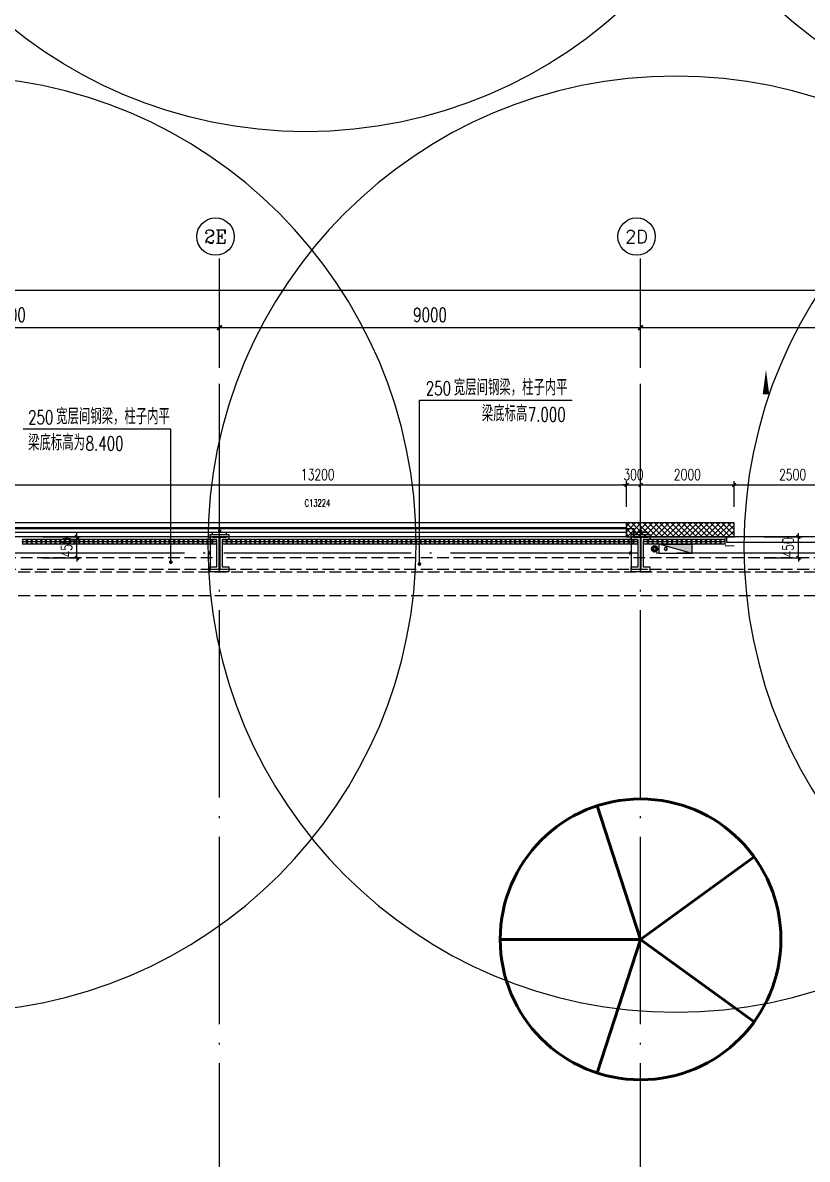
# Model space of a CAD drawing. Extents: x -1313754 to 847533, y 489853 to 941203.
# Drawn here: x -169060 to -152291, y 709621 to 733905 of the extents above; entities that cross this region are included whole.
import ezdxf
from ezdxf.enums import TextEntityAlignment as Align

# ---------------------------------------------------------------- set-up
doc = ezdxf.new("R2010")
doc.units = 0
doc.header["$LTSCALE"] = 1000
doc.header["$MEASUREMENT"] = 0
for name, pattern in [('10平面$0$DASH', [0.35, 0.25, -0.1]), ('DASH', [0.35, 0.25, -0.1]), ('DOTE', [2.42, 2, -0.2, 0.02, -0.2])]:
    doc.linetypes.add(name, pattern=pattern)
doc.layers.get('Defpoints').update_dxf_attribs({"color": 210})
for name, color, linetype in [('10平面$0$WINDOW', 4, 'Continuous'), ('10平面$0$WINDOW_TEXT', 7, 'Continuous'), ('A-AXIS-D', 1, 'Continuous'), ('A-AXIS-DOTE', 14, 'DOTE'), ('A-AXIS-DP', 126, 'Continuous'), ('A-AXIS-SYMB', 3, 'Continuous'), ('A-HATCH-2', 251, 'Continuous'), ('A-HRAIL', 173, 'Continuous'), ('A-LIN-V', 9, 'Continuous'), ('A-SFCE', 30, 'Continuous'), ('A-WINDOW', 140, 'Continuous'), ('AS-COLN', 6, 'Continuous'), ('AS-WALL', 40, 'Continuous'), ('AS-结构边线层', 200, 'Continuous'), ('DIM_SYMB', 3, 'Continuous'), ('PUB_HATCH', 8, 'Continuous'), ('PUB_TEXT', 7, 'Continuous'), ('SB_ZF消火栓', 10, 'Continuous'), ('建-窗', 4, 'Continuous'), ('建-门窗编号', 7, 'Continuous')]:
    doc.layers.add(name, color=color, linetype=linetype)
doc.layers.add('LG-ZF消防', color=1, linetype='Continuous', lineweight=60)
doc.styles.add('10平面$0$_TCH_WINDOW', font='SIMPLEX', dxfattribs={"height": 3.5, "bigfont": 'GBCBIG'})
doc.styles.add('_TCH_AXIS', font='COMPLEX', dxfattribs={"bigfont": 'GBCBIG'})
doc.styles.add('_TCH_DIM', font='SIMPLEX', dxfattribs={"bigfont": 'GBCBIG'})
doc.styles.add('_TCH_DIM_T3', font='SIMPLEX', dxfattribs={"width": 0.705882, "bigfont": 'GBCBIG'})
doc.styles.add('A-WIN-LABEL', font='SIMPLEX', dxfattribs={"bigfont": 'GBCBIG'})
doc.dimstyles.new('_TCH_ARCH&&10', dxfattribs={"dimtxt": 29.75, "dimasz": 10, "dimexe": 10, "dimexo": 10, "dimgap": 12.625, "dimtad": 1, "dimdec": 0, "dimzin": 0, "dimdsep": 46, "dimtxsty": '_TCH_DIM_T3', "dimblk": 'ARCHTICK', "dimcen": 0.09, "dimclrt": 7, "dimazin": 2, "dimtfac": 1, "dimtdec": 0, "dimtix": 1, "dimtmove": 2, "dimatfit": 3, "dimfxl": 0, "dimtolj": 1, "dimtzin": 0, "dimarcsym": 0})
doc.dimstyles.new('_TCH_ARCH&&100', dxfattribs={"dimtxt": 297.5, "dimasz": 100, "dimexe": 100, "dimexo": 100, "dimgap": 126.25, "dimtad": 1, "dimdec": 0, "dimzin": 0, "dimdsep": 46, "dimtxsty": '_TCH_DIM_T3', "dimblk": 'ARCHTICK', "dimcen": 0.09, "dimclrt": 7, "dimazin": 2, "dimtfac": 1, "dimtdec": 0, "dimtix": 1, "dimtmove": 2, "dimatfit": 3, "dimfxl": 0, "dimtolj": 1, "dimtzin": 0, "dimarcsym": 0})
doc.dimstyles.new('_TCH_ARCH&&80', dxfattribs={"dimtxt": 238, "dimasz": 80, "dimexe": 80, "dimexo": 80, "dimgap": 101, "dimtad": 1, "dimdec": 0, "dimzin": 0, "dimdsep": 46, "dimtxsty": '_TCH_DIM_T3', "dimblk": 'ARCHTICK', "dimcen": 0.09, "dimclrt": 7, "dimazin": 2, "dimtfac": 1, "dimtdec": 0, "dimtix": 1, "dimtmove": 2, "dimatfit": 3, "dimfxl": 0, "dimtolj": 1, "dimtzin": 0, "dimarcsym": 0})

# ---------------------------------------------------------------- blocks, each defined once
blk = doc.blocks.new('_ArchTick')
at = {"color": 0, "linetype": 'ByBlock', "const_width": 0.4}
blk.add_lwpolyline([(-0.5, -0.5), (0.5, 0.5)], dxfattribs=at)
blk = doc.blocks.new('*D1398')
at = {"layer": 'A-AXIS-D', "color": 0, "lineweight": -2}
for p, q in [((46882, -78290), (46882, -77330)), ((46882, -77430), (55882, -77430)), ((55882, -78290), (55882, -77330))]:
    blk.add_line(p, q, dxfattribs=at)
at = {"layer": 'Defpoints', "color": 0}
for p in [(55882, -77430), (46882, -78390), (55882, -78390)]:
    blk.add_point(p, dxfattribs=at)
at = {"layer": 'A-AXIS-D', "color": 0, "lineweight": -2, "xscale": 100, "yscale": 100, "zscale": 100, "rotation": 180}
blk.add_blockref('_ArchTick', (46882, -77430), dxfattribs=at)
at = {"layer": 'A-AXIS-D', "color": 0, "lineweight": -2, "xscale": 100, "yscale": 100, "zscale": 100}
blk.add_blockref('_ArchTick', (55882, -77430), dxfattribs=at)
at = {"layer": 'A-AXIS-D', "color": 7, "insert": (51382, -77155), "char_height": 297.5, "attachment_point": 5, "style": '_TCH_DIM_T3'}
blk.add_mtext('\\A1;9000', dxfattribs=at)
blk = doc.blocks.new('*D1399')
at = {"layer": 'A-AXIS-D', "color": 0, "lineweight": -2}
for p, q in [((55882, -78290), (55882, -77330)), ((55882, -77430), (64882, -77430)), ((64882, -78290), (64882, -77330))]:
    blk.add_line(p, q, dxfattribs=at)
at = {"layer": 'Defpoints', "color": 0}
for p in [(64882, -77430), (55882, -78390), (64882, -78390)]:
    blk.add_point(p, dxfattribs=at)
at = {"layer": 'A-AXIS-D', "color": 0, "lineweight": -2, "xscale": 100, "yscale": 100, "zscale": 100, "rotation": 180}
blk.add_blockref('_ArchTick', (55882, -77430), dxfattribs=at)
at = {"layer": 'A-AXIS-D', "color": 0, "lineweight": -2, "xscale": 100, "yscale": 100, "zscale": 100}
blk.add_blockref('_ArchTick', (64882, -77430), dxfattribs=at)
at = {"layer": 'A-AXIS-D', "color": 7, "insert": (60382, -77155), "char_height": 297.5, "attachment_point": 5, "style": '_TCH_DIM_T3'}
blk.add_mtext('\\A1;9000', dxfattribs=at)
blk = doc.blocks.new('*D1400')
at = {"layer": 'A-AXIS-D', "color": 0, "lineweight": -2}
for p, q in [((64882, -78290), (64882, -77330)), ((64882, -77430), (73882, -77430)), ((73882, -78290), (73882, -77330))]:
    blk.add_line(p, q, dxfattribs=at)
at = {"layer": 'Defpoints', "color": 0}
for p in [(73882, -77430), (64882, -78390), (73882, -78390)]:
    blk.add_point(p, dxfattribs=at)
at = {"layer": 'A-AXIS-D', "color": 0, "lineweight": -2, "xscale": 100, "yscale": 100, "zscale": 100, "rotation": 180}
blk.add_blockref('_ArchTick', (64882, -77430), dxfattribs=at)
at = {"layer": 'A-AXIS-D', "color": 0, "lineweight": -2, "xscale": 100, "yscale": 100, "zscale": 100}
blk.add_blockref('_ArchTick', (73882, -77430), dxfattribs=at)
at = {"layer": 'A-AXIS-D', "color": 7, "insert": (69382, -77155), "char_height": 297.5, "attachment_point": 5, "style": '_TCH_DIM_T3'}
blk.add_mtext('\\A1;9000', dxfattribs=at)
blk = doc.blocks.new('*D1404')
at = {"layer": 'A-AXIS-D', "color": 0, "lineweight": -2}
for p, q in [((-65318, -78190), (-65318, -76530)), ((-65318, -76630), (92682, -76630)), ((92682, -78190), (92682, -76530))]:
    blk.add_line(p, q, dxfattribs=at)
at = {"layer": 'Defpoints', "color": 0}
for p in [(92682, -76630), (-65318, -78290), (92682, -78290)]:
    blk.add_point(p, dxfattribs=at)
at = {"layer": 'A-AXIS-D', "color": 0, "lineweight": -2, "xscale": 100, "yscale": 100, "zscale": 100, "rotation": 180}
blk.add_blockref('_ArchTick', (-65318, -76630), dxfattribs=at)
at = {"layer": 'A-AXIS-D', "color": 0, "lineweight": -2, "xscale": 100, "yscale": 100, "zscale": 100}
blk.add_blockref('_ArchTick', (92682, -76630), dxfattribs=at)
at = {"layer": 'A-AXIS-D', "color": 7, "insert": (13682, -76355), "char_height": 297.5, "attachment_point": 5, "style": '_TCH_DIM_T3'}
blk.add_mtext('\\A1;158000', dxfattribs=at)
blk = doc.blocks.new('WINDOW2DLIB$DYNSTYLE$00000005')
at = {"color": 0}
for points in [[(-0.5, 0.5), (-0.5, -0.5)], [(-0.5, 0.5), (0.5, 0.5)], [(0.5, -0.5), (0.5, 0.5)], [(0.5, 0.1667), (-0.5, 0.1667)], [(0.5, -0.1667), (-0.5, -0.1667)], [(-0.5, -0.5), (0.5, -0.5)]]:
    blk.add_lwpolyline(points, dxfattribs=at)
blk = doc.blocks.new('10平面$0$$DorLib2D$00000126')
at = {"color": 0, "linetype": 'Continuous'}
for p, q in [((-0.532, 0.5), (-0.532, 0.9)), ((0.532, 0.9), (0.532, 0.5))]:
    blk.add_line(p, q, dxfattribs=at)
at = {"color": 0, "linetype": '10平面$0$DASH'}
for p, q in [((-0.532, 0.9), (0.532, 0.9)), ((-0.532, 0.5), (0.532, 0.5))]:
    blk.add_line(p, q, dxfattribs=at)
blk = doc.blocks.new('42343243')
at = {"layer": 'PUB_HATCH'}
h = blk.add_hatch(dxfattribs=at)
h.set_pattern_fill('多孔材料', color=256, scale=30, style=0)
h.set_pattern_definition([(45, (60, 0), (-60.000061, 60.000061), []), (135, (60, 0), (-60.000061, -60.000061), [])])
h.paths.add_polyline_path([(-153854, 1223170), (-156154, 1223170), (-156154, 1222870), (-153854, 1222870)])
at = {"layer": 'AS-WALL'}
for p, q in [((-153854, 1223170), (-156154, 1223170)), ((-156154, 1223170), (-156154, 1222870)), ((-153854, 1222870), (-153854, 1223170)), ((-156154, 1222870), (-153854, 1222870))]:
    blk.add_line(p, q, dxfattribs=at)
at = {"layer": '10平面$0$WINDOW'}
ref = blk.add_blockref('10平面$0$$DorLib2D$00000126', (-151354, 1223020), dxfattribs=dict(at, xscale=5000, yscale=300, zscale=300, rotation=180))
ref.add_attrib('A', 'JLM5050', (-151655, 1223016), dxfattribs={"layer": '10平面$0$WINDOW_TEXT', "ltscale": 500, "height": 148.8, "style": '10平面$0$_TCH_WINDOW', "width": 0.705882})
at = {"layer": '建-窗'}
ref = blk.add_blockref('WINDOW2DLIB$DYNSTYLE$00000005', (-162754, 1223020), dxfattribs=dict(at, xscale=-13200, yscale=-300, zscale=300, rotation=359.9999999996728))
ref.add_attrib('A', 'C13224', (-163034, 1223521), dxfattribs={"layer": '建-门窗编号', "ltscale": 500, "height": 148.8, "style": 'A-WIN-LABEL', "width": 0.705882})
blk = doc.blocks.new('43243')
at = {"layer": 'AS-结构边线层'}
blk.add_lwpolyline([(-146454, 722920), (-155994, 722920), (-155994, 723090), (-169514, 723090), (-169514, 722920), (-171354, 722920), (-171354, 722470), (-173454, 722470), (-173454, 722920), (-175294, 722920), (-175294, 723090), (-196514, 723090), (-196514, 722920), (-198354, 722920), (-198354, 722470), (-200454, 722470), (-200454, 722920), (-210494, 722920)], dxfattribs=at)
blk = doc.blocks.new('*D1741')
at = {"layer": 'A-AXIS-DP', "color": 0, "lineweight": -2}
for p, q in [((-152482, 722920), (-152482, 723000)), ((-153210, 722920), (-152402, 722920)), ((-152482, 722470), (-152482, 722920)), ((-153210, 722470), (-152402, 722470)), ((-152482, 722470), (-152482, 722390))]:
    blk.add_line(p, q, dxfattribs=at)
at = {"layer": 'Defpoints', "color": 0}
for p in [(-153290, 722920), (-152482, 722920), (-153290, 722470)]:
    blk.add_point(p, dxfattribs=at)
at = {"layer": 'A-AXIS-DP', "color": 0, "lineweight": -2, "xscale": 80, "yscale": 80, "zscale": 80}
for p, rotation in [((-152482, 722920), 270), ((-152482, 722470), 90)]:
    blk.add_blockref('_ArchTick', p, dxfattribs=dict(at, rotation=rotation))
at = {"layer": 'A-AXIS-DP', "color": 7, "insert": (-152702, 722695), "char_height": 238, "attachment_point": 5, "rotation": 90, "style": '_TCH_DIM_T3'}
blk.add_mtext('\\A1;450', dxfattribs=at)
blk = doc.blocks.new('*D1744')
at = {"layer": 'A-AXIS-DP', "color": 0, "lineweight": -2}
for p, q in [((-167902, 722920), (-167902, 723000)), ((-168630, 722920), (-167822, 722920)), ((-167902, 722470), (-167902, 722920)), ((-168630, 722470), (-167822, 722470)), ((-167902, 722470), (-167902, 722390))]:
    blk.add_line(p, q, dxfattribs=at)
at = {"layer": 'Defpoints', "color": 0}
for p in [(-168710, 722920), (-167902, 722920), (-168710, 722470)]:
    blk.add_point(p, dxfattribs=at)
at = {"layer": 'A-AXIS-DP', "color": 0, "lineweight": -2, "xscale": 80, "yscale": 80, "zscale": 80}
for p, rotation in [((-167902, 722920), 270), ((-167902, 722470), 90)]:
    blk.add_blockref('_ArchTick', p, dxfattribs=dict(at, rotation=rotation))
at = {"layer": 'A-AXIS-DP', "color": 7, "insert": (-168122, 722695), "char_height": 238, "attachment_point": 5, "rotation": 90, "style": '_TCH_DIM_T3'}
blk.add_mtext('\\A1;450', dxfattribs=at)
blk = doc.blocks.new('*D1765')
at = {"layer": 'A-AXIS-DP', "color": 0, "lineweight": -2}
for p, q in [((-195790, 766880), (-195790, 766929)), ((-195790, 766919), (-195490, 766919)), ((-195490, 766880), (-195490, 766929))]:
    blk.add_line(p, q, dxfattribs=at)
at = {"layer": 'Defpoints', "color": 0}
for p in [(-195490, 766919), (-195790, 766870), (-195490, 766870)]:
    blk.add_point(p, dxfattribs=at)
at = {"layer": 'A-AXIS-DP', "color": 0, "lineweight": -2, "xscale": 10, "yscale": 10, "zscale": 10, "rotation": 180}
blk.add_blockref('_ArchTick', (-195790, 766919), dxfattribs=at)
at = {"layer": 'A-AXIS-DP', "color": 0, "lineweight": -2, "xscale": 10, "yscale": 10, "zscale": 10}
blk.add_blockref('_ArchTick', (-195490, 766919), dxfattribs=at)
at = {"layer": 'A-AXIS-DP', "color": 7, "insert": (-195640, 766946), "char_height": 29.8, "attachment_point": 5, "style": '_TCH_DIM_T3'}
blk.add_mtext('\\A1;300', dxfattribs=at)
blk = doc.blocks.new('*D1766')
at = {"layer": 'A-AXIS-DP', "color": 0, "lineweight": -2}
for p, q in [((-195800, 766820), (-195841, 766820)), ((-195831, 766120), (-195831, 766820)), ((-195800, 766120), (-195841, 766120))]:
    blk.add_line(p, q, dxfattribs=at)
at = {"layer": 'Defpoints', "color": 0}
for p in [(-195831, 766820), (-195790, 766820), (-195790, 766120)]:
    blk.add_point(p, dxfattribs=at)
at = {"layer": 'A-AXIS-DP', "color": 0, "lineweight": -2, "xscale": 10, "yscale": 10, "zscale": 10}
for p, rotation in [((-195831, 766820), 90), ((-195831, 766120), 270)]:
    blk.add_blockref('_ArchTick', p, dxfattribs=dict(at, rotation=rotation))
at = {"layer": 'A-AXIS-DP', "color": 7, "insert": (-195859, 766470), "char_height": 29.8, "attachment_point": 5, "rotation": 90, "style": '_TCH_DIM_T3'}
blk.add_mtext('\\A1;700', dxfattribs=at)
blk = doc.blocks.new('w42343')
at = {"layer": 'A-HATCH-2', "linetype": 'DASH'}
for p, q in [((-263654.2, 722170), (-128354.2, 722170)), ((-263654.2, 721670), (-128354.2, 721670))]:
    blk.add_line(p, q, dxfattribs=at)
blk = doc.blocks.new('w4324324')
at = {"layer": 'A-HATCH-2', "lineweight": 60}
for q in [(-1694760, 686605), (-1697614, 684532), (-1691907, 684532), (-1696524, 681178), (-1692997, 681178)]:
    blk.add_line((-1694760, 683605), q, dxfattribs=at)
blk.add_circle((-1694760, 683605), 3000, dxfattribs=at)
blk = doc.blocks.new('ner546')
at = {"layer": 'A-LIN-V'}
blk.add_blockref('w4324324', (631280, -46744), dxfattribs=at)
blk = doc.blocks.new('3333')
at = {"layer": 'A-SFCE', "const_width": 20}
blk.add_lwpolyline([(-227064, 766320), (-227064, 766510), (-227244, 766510), (-227244, 766320)], dxfattribs=at)
blk = doc.blocks.new('99平面图例外参$0$$LinePat$圆环')
for points in [[(0, 150), (300, 150)], [(0, 0), (300, 0)], [(0, -150), (300, -150)]]:
    blk.add_lwpolyline(points)
at = {"color": 0}
blk.add_circle((150, 0), 150, dxfattribs=at)
blk = doc.blocks.new('34242343243')
at = {"layer": 'A-HRAIL', "yscale": 0.3333333333333333, "zscale": 0.3333333333333333}
for p, xscale, rotation in [((-168969, 722814), -0.3384127415496768, 359.9999999997966), ((-168868, 722814), -0.3384127415496768, 359.9999999997966), ((-168766, 722814), -0.3384127415496768, 359.9999999997966), ((-168665, 722814), -0.3384127415496768, 359.9999999997966), ((-168563, 722814), -0.3384127415496768, 359.9999999997966), ((-168462, 722814), -0.3384127415496768, 359.9999999997966), ((-168360, 722814), -0.3384127415496768, 359.9999999997966), ((-168258, 722814), -0.3384127415496768, 359.9999999997966), ((-168157, 722814), -0.3384127415496768, 359.9999999997966), ((-168055, 722814), -0.3384127415496768, 359.9999999997966), ((-167954, 722814), -0.3384127415496768, 359.9999999997966), ((-167852, 722814), -0.3384127415496768, 359.9999999997966), ((-167751, 722814), -0.3384127415496768, 359.9999999997966), ((-167649, 722814), -0.3384127415496768, 359.9999999997966), ((-167548, 722814), -0.3384127415496768, 359.9999999997966), ((-167446, 722814), -0.3384127415496768, 359.9999999997966), ((-167345, 722814), -0.3384127415496768, 359.9999999997966), ((-167243, 722814), -0.3384127415496768, 359.9999999997966), ((-167142, 722814), -0.3384127415496768, 359.9999999997966), ((-167040, 722814), -0.3384127415496768, 359.9999999997966), ((-166939, 722814), -0.3384127415496768, 359.9999999997966), ((-166837, 722814), -0.3384127415496768, 359.9999999997966), ((-166736, 722814), -0.3384127415496768, 359.9999999997966), ((-166634, 722814), -0.3384127415496768, 359.9999999997966), ((-166533, 722814), -0.3384127415496768, 359.9999999997966), ((-166431, 722814), -0.3384127415496768, 359.9999999997966), ((-166330, 722814), -0.3384127415496768, 359.9999999997966), ((-166228, 722814), -0.3384127415496768, 359.9999999997966), ((-166126, 722814), -0.3384127415496768, 359.9999999997966), ((-166025, 722814), -0.3384127415496768, 359.9999999997966), ((-165923, 722814), -0.3384127415496768, 359.9999999997966), ((-165822, 722814), -0.3384127415496768, 359.9999999997966), ((-165720, 722814), -0.3384127415496768, 359.9999999997966), ((-165619, 722814), -0.3384127415496768, 359.9999999997966), ((-165517, 722814), -0.3384127415496768, 359.9999999997966), ((-165416, 722814), -0.3384127415496768, 359.9999999997966), ((-165314, 722814), -0.3384127415496768, 359.9999999997966), ((-165213, 722814), -0.3384127415496768, 359.9999999997966), ((-165111, 722814), -0.3384127415496768, 359.9999999997966), ((-165010, 722814), -0.3384127415496768, 359.9999999997966), ((-164908, 722814), -0.3384127415496768, 359.9999999997966), ((-164699, 722814), -0.3368181818181785, 359.9999999997967), ((-164598, 722814), -0.3368181818181785, 359.9999999997967), ((-164497, 722814), -0.3368181818181785, 359.9999999997967), ((-164396, 722814), -0.3368181818181785, 359.9999999997967), ((-164295, 722814), -0.3368181818181785, 359.9999999997967), ((-164194, 722814), -0.3368181818181785, 359.9999999997967), ((-164093, 722814), -0.3368181818181785, 359.9999999997967), ((-163992, 722814), -0.3368181818181785, 359.9999999997967), ((-163891, 722814), -0.3368181818181785, 359.9999999997967), ((-163790, 722814), -0.3368181818181785, 359.9999999997967), ((-163689, 722814), -0.3368181818181785, 359.9999999997967), ((-163588, 722814), -0.3368181818181785, 359.9999999997967), ((-163487, 722814), -0.3368181818181785, 359.9999999997967), ((-163386, 722814), -0.3368181818181785, 359.9999999997967), ((-163285, 722814), -0.3368181818181785, 359.9999999997967), ((-163183, 722814), -0.3368181818181785, 359.9999999997967), ((-163082, 722814), -0.3368181818181785, 359.9999999997967), ((-162981, 722814), -0.3368181818181785, 359.9999999997967), ((-162880, 722814), -0.3368181818181785, 359.9999999997967), ((-162779, 722814), -0.3368181818181785, 359.9999999997967), ((-162678, 722814), -0.3368181818181785, 359.9999999997967), ((-162577, 722814), -0.3368181818181785, 359.9999999997967), ((-162476, 722814), -0.3368181818181785, 359.9999999997967), ((-162375, 722814), -0.3368181818181785, 359.9999999997967), ((-162274, 722814), -0.3368181818181785, 359.9999999997967), ((-162173, 722814), -0.3368181818181785, 359.9999999997967), ((-162072, 722814), -0.3368181818181785, 359.9999999997967), ((-161971, 722814), -0.3368181818181785, 359.9999999997967), ((-161870, 722814), -0.3368181818181785, 359.9999999997967), ((-161769, 722814), -0.3368181818181785, 359.9999999997967), ((-161668, 722814), -0.3368181818181785, 359.9999999997967), ((-161567, 722814), -0.3368181818181785, 359.9999999997967), ((-161466, 722814), -0.3368181818181785, 359.9999999997967), ((-161365, 722814), -0.3368181818181785, 359.9999999997967), ((-161264, 722814), -0.3368181818181785, 359.9999999997967), ((-161163, 722814), -0.3368181818181785, 359.9999999997967), ((-161062, 722814), -0.3368181818181785, 359.9999999997967), ((-160960, 722814), -0.3368181818181785, 359.9999999997967), ((-160859, 722814), -0.3368181818181785, 359.9999999997967), ((-160758, 722814), -0.3368181818181785, 359.9999999997967), ((-160657, 722814), -0.3368181818181785, 359.9999999997967), ((-160556, 722814), -0.3368181818181785, 359.9999999997967), ((-160455, 722814), -0.3368181818181785, 359.9999999997967), ((-160354, 722814), -0.3368181818181785, 359.9999999997967), ((-160253, 722814), -0.3368181818181785, 359.9999999997967), ((-160152, 722814), -0.3368181818181785, 359.9999999997967), ((-160051, 722814), -0.3368181818181785, 359.9999999997967), ((-159950, 722814), -0.3368181818181785, 359.9999999997967), ((-159849, 722814), -0.3368181818181785, 359.9999999997967), ((-159748, 722814), -0.3368181818181785, 359.9999999997967), ((-159647, 722814), -0.3368181818181785, 359.9999999997967), ((-159546, 722814), -0.3368181818181785, 359.9999999997967), ((-159445, 722814), -0.3368181818181785, 359.9999999997967), ((-159344, 722814), -0.3368181818181785, 359.9999999997967), ((-159243, 722814), -0.3368181818181785, 359.9999999997967), ((-159142, 722814), -0.3368181818181785, 359.9999999997967), ((-159041, 722814), -0.3368181818181785, 359.9999999997967), ((-158940, 722814), -0.3368181818181785, 359.9999999997967), ((-158839, 722814), -0.3368181818181785, 359.9999999997967), ((-158737, 722814), -0.3368181818181785, 359.9999999997967), ((-158636, 722814), -0.3368181818181785, 359.9999999997967), ((-158535, 722814), -0.3368181818181785, 359.9999999997967), ((-158434, 722814), -0.3368181818181785, 359.9999999997967), ((-158333, 722814), -0.3368181818181785, 359.9999999997967), ((-158232, 722814), -0.3368181818181785, 359.9999999997967), ((-158131, 722814), -0.3368181818181785, 359.9999999997967), ((-158030, 722814), -0.3368181818181785, 359.9999999997967), ((-157929, 722814), -0.3368181818181785, 359.9999999997967), ((-157828, 722814), -0.3368181818181785, 359.9999999997967), ((-157727, 722814), -0.3368181818181785, 359.9999999997967), ((-157626, 722814), -0.3368181818181785, 359.9999999997967), ((-157525, 722814), -0.3368181818181785, 359.9999999997967), ((-157424, 722814), -0.3368181818181785, 359.9999999997967), ((-157323, 722814), -0.3368181818181785, 359.9999999997967), ((-157222, 722814), -0.3368181818181785, 359.9999999997967), ((-157121, 722814), -0.3368181818181785, 359.9999999997967), ((-157020, 722814), -0.3368181818181785, 359.9999999997967), ((-156919, 722814), -0.3368181818181785, 359.9999999997967), ((-156818, 722814), -0.3368181818181785, 359.9999999997967), ((-156717, 722814), -0.3368181818181785, 359.9999999997967), ((-156616, 722814), -0.3368181818181785, 359.9999999997967), ((-156514, 722814), -0.3368181818181785, 359.9999999997967), ((-156413, 722814), -0.3368181818181785, 359.9999999997967), ((-156312, 722814), -0.3368181818181785, 359.9999999997967), ((-156211, 722814), -0.3368181818181785, 359.9999999997967), ((-156110, 722814), -0.3368181818181785, 359.9999999997967), ((-156009, 722814), -0.3368181818181785, 359.9999999997967), ((-155908, 722814), -0.3368181818181785, 359.9999999997967), ((-155697, 722814), -0.3444734679432198, 359.999999999795), ((-155593, 722814), -0.3444734679432198, 359.999999999795), ((-155490, 722814), -0.3444734679432198, 359.999999999795), ((-155387, 722814), -0.3444734679432198, 359.999999999795), ((-155283, 722814), -0.3444734679432198, 359.999999999795), ((-155180, 722814), -0.3444734679432198, 359.999999999795), ((-155077, 722814), -0.3444734679432198, 359.999999999795), ((-154973, 722814), -0.3444734679432198, 359.999999999795), ((-154870, 722814), -0.3444734679432198, 359.999999999795), ((-154767, 722814), -0.3444734679432198, 359.999999999795), ((-154663, 722814), -0.3444734679432198, 359.999999999795), ((-154560, 722814), -0.3444734679432198, 359.999999999795), ((-154457, 722814), -0.3444734679432198, 359.999999999795), ((-154353, 722814), -0.3444734679432198, 359.999999999795), ((-154250, 722814), -0.3444734679432198, 359.999999999795), ((-154147, 722814), -0.3444734679432198, 359.999999999795), ((-154043, 722814), -0.3444734679432198, 359.999999999795)]:
    blk.add_blockref('99平面图例外参$0$$LinePat$圆环', p, dxfattribs=dict(at, xscale=xscale, rotation=rotation))
at = {"layer": 'A-SFCE', "rotation": 90}
blk.add_blockref('3333', (612467, 949974), dxfattribs=at)
blk = doc.blocks.new('A$C5D961328')
at = {"layer": 'SB_ZF消火栓'}
blk.add_hatch(color=256, dxfattribs=at).paths.add_polyline_path([(0, 40), (700, 40), (700, 240)])
at = {"layer": 'A-LIN-V', "ltscale": 500}
blk.add_circle((350, 40), 10001, dxfattribs=at)
at = {"layer": 'SB_ZF消火栓'}
for p, q in [((700, 240), (0, 240)), ((0, 240), (0, 40)), ((700, 240), (0, 40)), ((0, 40), (700, 40)), ((700, 240), (700, 40))]:
    blk.add_line(p, q, dxfattribs=at)
at = {"layer": 'SB_ZF消火栓', "color": 1}
blk.add_circle((140, 140), 32.5, dxfattribs=at)
blk = doc.blocks.new('43242343')
at = {"layer": 'LG-ZF消防', "linetype": 'Continuous'}
blk.add_circle((-155554, 722664), 50, dxfattribs=at)
blk = doc.blocks.new('234243242332')
at = {"layer": 'LG-ZF消防', "linetype": 'Continuous'}
blk.add_blockref('43242343', (0, 0), dxfattribs=at)
at = {"layer": 'SB_ZF消火栓'}
for p in [(-146566, 741580), (-163354, 741538)]:
    blk.add_blockref('A$C5D961328', p, dxfattribs=at)
at = {"layer": 'SB_ZF消火栓', "xscale": -1, "rotation": 180}
for p in [(-171003, 722804), (-155454, 722804), (-143994, 722760)]:
    blk.add_blockref('A$C5D961328', p, dxfattribs=at)
blk = doc.blocks.new('*D1053')
at = {"layer": 'A-AXIS-DP', "color": 0, "lineweight": -2}
for p, q in [((-169354, 723560), (-169354, 724110)), ((-169354, 724030), (-156154, 724030)), ((-156154, 723560), (-156154, 724110))]:
    blk.add_line(p, q, dxfattribs=at)
at = {"layer": 'Defpoints', "color": 0}
for p in [(-156154, 724030), (-169354, 723480), (-156154, 723480)]:
    blk.add_point(p, dxfattribs=at)
at = {"layer": 'A-AXIS-DP', "color": 0, "lineweight": -2, "xscale": 80, "yscale": 80, "zscale": 80, "rotation": 180}
blk.add_blockref('_ArchTick', (-169354, 724030), dxfattribs=at)
at = {"layer": 'A-AXIS-DP', "color": 0, "lineweight": -2, "xscale": 80, "yscale": 80, "zscale": 80}
blk.add_blockref('_ArchTick', (-156154, 724030), dxfattribs=at)
at = {"layer": 'A-AXIS-DP', "color": 7, "insert": (-162754, 724250), "char_height": 238, "attachment_point": 5, "style": '_TCH_DIM_T3'}
blk.add_mtext('\\A1;13200', dxfattribs=at)
blk = doc.blocks.new('*D1054')
at = {"layer": 'A-AXIS-DP', "color": 0, "lineweight": -2}
for p, q in [((-156154, 724030), (-156234, 724030)), ((-156154, 723560), (-156154, 724110)), ((-156154, 724030), (-155854, 724030)), ((-155854, 723560), (-155854, 724110)), ((-155854, 724030), (-155774, 724030))]:
    blk.add_line(p, q, dxfattribs=at)
at = {"layer": 'Defpoints', "color": 0}
for p in [(-155854, 724030), (-156154, 723480), (-155854, 723480)]:
    blk.add_point(p, dxfattribs=at)
at = {"layer": 'A-AXIS-DP', "color": 0, "lineweight": -2, "xscale": 80, "yscale": 80, "zscale": 80}
blk.add_blockref('_ArchTick', (-156154, 724030), dxfattribs=at)
at = {"layer": 'A-AXIS-DP', "color": 0, "lineweight": -2, "xscale": 80, "yscale": 80, "zscale": 80, "rotation": 180}
blk.add_blockref('_ArchTick', (-155854, 724030), dxfattribs=at)
at = {"layer": 'A-AXIS-DP', "color": 7, "insert": (-156004, 724250), "char_height": 238, "attachment_point": 5, "style": '_TCH_DIM_T3'}
blk.add_mtext('\\A1;300', dxfattribs=at)
blk = doc.blocks.new('*D1055')
at = {"layer": 'A-AXIS-DP', "color": 0, "lineweight": -2}
for p, q in [((-155854, 723560), (-155854, 724110)), ((-155854, 724030), (-153854, 724030)), ((-153854, 723560), (-153854, 724110))]:
    blk.add_line(p, q, dxfattribs=at)
at = {"layer": 'Defpoints', "color": 0}
for p in [(-153854, 724030), (-155854, 723480), (-153854, 723480)]:
    blk.add_point(p, dxfattribs=at)
at = {"layer": 'A-AXIS-DP', "color": 0, "lineweight": -2, "xscale": 80, "yscale": 80, "zscale": 80, "rotation": 180}
blk.add_blockref('_ArchTick', (-155854, 724030), dxfattribs=at)
at = {"layer": 'A-AXIS-DP', "color": 0, "lineweight": -2, "xscale": 80, "yscale": 80, "zscale": 80}
blk.add_blockref('_ArchTick', (-153854, 724030), dxfattribs=at)
at = {"layer": 'A-AXIS-DP', "color": 7, "insert": (-154854, 724250), "char_height": 238, "attachment_point": 5, "style": '_TCH_DIM_T3'}
blk.add_mtext('\\A1;2000', dxfattribs=at)
blk = doc.blocks.new('*D1056')
at = {"layer": 'A-AXIS-DP', "color": 0, "lineweight": -2}
for p, q in [((-153854, 723560), (-153854, 724110)), ((-153854, 724030), (-151354, 724030)), ((-151354, 723560), (-151354, 724110))]:
    blk.add_line(p, q, dxfattribs=at)
at = {"layer": 'Defpoints', "color": 0}
for p in [(-151354, 724030), (-153854, 723480), (-151354, 723480)]:
    blk.add_point(p, dxfattribs=at)
at = {"layer": 'A-AXIS-DP', "color": 0, "lineweight": -2, "xscale": 80, "yscale": 80, "zscale": 80, "rotation": 180}
blk.add_blockref('_ArchTick', (-153854, 724030), dxfattribs=at)
at = {"layer": 'A-AXIS-DP', "color": 0, "lineweight": -2, "xscale": 80, "yscale": 80, "zscale": 80}
blk.add_blockref('_ArchTick', (-151354, 724030), dxfattribs=at)
at = {"layer": 'A-AXIS-DP', "color": 7, "insert": (-152604, 724250), "char_height": 238, "attachment_point": 5, "style": '_TCH_DIM_T3'}
blk.add_mtext('\\A1;2500', dxfattribs=at)
blk = doc.blocks.new('dote')
at = {"layer": 'A-AXIS-D'}
for centre in [(55797.3, -75483.9), (64797.3, -75483.9)]:
    blk.add_circle(centre, 400, dxfattribs=at)
at = {"layer": 'A-AXIS-DOTE', "ltscale": 2}
for p, q in [((55882.2, -169748.9), (55882.2, -75950)), ((64882.2, -169748.9), (64882.2, -75950)), ((98696.4, -82250), (-75513.6, -82250))]:
    blk.add_line(p, q, dxfattribs=at)
at = {"layer": 'PUB_TEXT', "style": '_TCH_AXIS'}
for s, height, p, p2 in [('2E', 282.17, (55555.4, -75625), (56039.2, -75625)), ('2D', 276.42, (64553.8, -75622.1), (65040.8, -75622.1))]:
    blk.add_text(s, height=height, dxfattribs=at).set_placement(p, p2, align=Align.FIT)
at = {"layer": 'A-AXIS-D'}
for base, p1, p2, picture, middle in [((92682.2, -76630), (-65317.8, -78290), (92682.2, -78290), '*D1404', (13682.2, -76355)), ((55882.2, -77430), (46882.2, -78390), (55882.2, -78390), '*D1398', (51382.2, -77155)), ((64882.2, -77430), (55882.2, -78390), (64882.2, -78390), '*D1399', (60382.2, -77155)), ((73882.2, -77430), (64882.2, -78390), (73882.2, -78390), '*D1400', (69382.2, -77155))]:
    dim = blk.add_linear_dim(base=base, p1=p1, p2=p2, angle=0, dimstyle='_TCH_ARCH&&100', override={"dimgap": 0}, dxfattribs=at)
    dim.commit()
    dim.dimension.update_dxf_attribs({"geometry": picture, "text_midpoint": middle, "dimtype": 161})
blk = doc.blocks.new('3243243')
at = {"layer": 'A-AXIS-SYMB'}
for p, q in [((-160580, 722340), (-160580, 725840)), ((-160580, 725840), (-157320, 725840)), ((-165895.8, 725220), (-169050, 725220)), ((-165895.8, 722380), (-165895.8, 725220))]:
    blk.add_line(p, q, dxfattribs=at)
at = {"layer": 'A-AXIS-SYMB', "const_width": 40}
for points in [[(-165895.8, 722360, 1), (-165895.8, 722400, 1)], [(-160580, 722320, 1), (-160580, 722360, 1)]]:
    blk.add_lwpolyline(points, format="xyb", close=True, dxfattribs=at)
at = {"layer": 'A-SFCE', "color": 2, "linetype": 'DASH'}
for p, q in [((-165004.2, 722470), (-173704.2, 722470)), ((-165004.2, 722220), (-173704.2, 722220))]:
    blk.add_line(p, q, dxfattribs=at)
at = {"layer": 'A-SFCE', "linetype": 'DASH'}
for p, q in [((-147004.2, 722470), (-164704.2, 722470)), ((-147004.2, 722220), (-164704.2, 722220))]:
    blk.add_line(p, q, dxfattribs=at)
at = {"layer": 'PUB_TEXT', "style": '_TCH_DIM', "width": 0.705882}
for s, p in [('250', (-160445.2, 725945)), ('250', (-168945, 725325)), ('7.000', (-158265, 725385)), ('8.400', (-167716.3, 724765))]:
    blk.add_text(s, height=297.5, dxfattribs=at).set_placement(p)
at = {"layer": 'PUB_TEXT', "style": '_TCH_DIM'}
for s, p in [('宽层间钢梁，柱子内平', (-159845.2, 725945)), ('宽层间钢梁，柱子内平', (-168345, 725325)), ('梁底标高', (-159248, 725385)), ('梁底标高为', (-168945, 724765))]:
    blk.add_text(s, height=337.59, dxfattribs=at).set_placement(p)
at = {"layer": 'A-AXIS-DP', "color": 1}
for p1, p2, picture, middle in [((-168710, 722470), (-168710, 722920), '*D1744', (-168122, 722695)), ((-153290, 722470), (-153290, 722920), '*D1741', (-152702, 722695))]:
    dim = blk.add_aligned_dim(p1=p1, p2=p2, distance=-808, dimstyle='_TCH_ARCH&&80', dxfattribs=at)
    dim.commit()
    dim.dimension.update_dxf_attribs({"geometry": picture, "text_midpoint": middle})
blk = doc.blocks.new('nt66')
at = {"layer": 'A-HATCH-2'}
blk.add_lwpolyline([(-195840, 766870), (-195440, 766870), (-195440, 766758), (-195586, 766758), (-195586, 766182), (-195440, 766182), (-195440, 766070), (-195840, 766070), (-195840, 766182), (-195694, 766182), (-195694, 766758), (-195840, 766758)], close=True, dxfattribs=at)
at = {"layer": 'AS-COLN'}
blk.add_lwpolyline([(-195790, 766820), (-195490, 766820), (-195490, 766808), (-195636, 766808), (-195636, 766132), (-195490, 766132), (-195490, 766120), (-195790, 766120), (-195790, 766132), (-195644, 766132), (-195644, 766808), (-195790, 766808)], close=True, dxfattribs=at)
at = {"layer": 'A-AXIS-DP'}
for p1, p2, distance, picture, middle in [((-195790, 766870), (-195490, 766870), 48.8, '*D1765', (-195640, 766946.2)), ((-195790, 766120), (-195790, 766820), 41.2, '*D1766', (-195858.7, 766470))]:
    dim = blk.add_aligned_dim(p1=p1, p2=p2, distance=distance, dimstyle='_TCH_ARCH&&10', dxfattribs=at)
    dim.commit()
    dim.dimension.update_dxf_attribs({"geometry": picture, "text_midpoint": middle})
blk = doc.blocks.new('33333')
for p in [(30786, -43900), (39786, -43900)]:
    blk.add_blockref('nt66', p)

msp = doc.modelspace()

# ---------------------------------------------------------------- linework, layer by layer
at = {"layer": 'A-AXIS-SYMB'}
msp.add_lwpolyline([(-153174.2, 725030, 0, 0, 0), (-153174.2, 726490, 0, 140, 0), (-153174.2, 725965, 0, 0, 0)], format="xyseb", dxfattribs=at)

# ---------------------------------------------------------------- block references
at = {"layer": 'A-AXIS-DP'}
msp.add_blockref('3243243', (0, 0), dxfattribs=at)
at = {"layer": 'A-LIN-V', "rotation": 90.00000000000001}
msp.add_blockref('ner546', (481006.5, 1777800), dxfattribs=at)
at = {"layer": 'A-WINDOW'}
for name, p in [('43243', (0, 0)), ('42343243', (0, -499950)), ('33333', (0, 0)), ('w42343', (0, 0))]:
    msp.add_blockref(name, p, dxfattribs=at)
at = {"layer": 'AS-WALL'}
msp.add_blockref('dote', (-220736.4, 804820), dxfattribs=at)
at = {"layer": 'DIM_SYMB'}
msp.add_blockref('34242343243', (0, 0), dxfattribs=at)
at = {"layer": 'SB_ZF消火栓', "linetype": 'Continuous'}
msp.add_blockref('234243242332', (0, 0), dxfattribs=at)

# ---------------------------------------------------------------- dimensions: what is measured, and where the dimension line sits
at = {"layer": 'A-AXIS-DP'}
for p1, p2, picture, middle in [((-169354.2, 723480), (-156154.2, 723480), '*D1053', (-162754.2, 724250)), ((-156154.2, 723480), (-155854.2, 723480), '*D1054', (-156004.2, 724250)), ((-155854.2, 723480), (-153854.2, 723480), '*D1055', (-154854.2, 724250)), ((-153854.2, 723480), (-151354.2, 723480), '*D1056', (-152604.2, 724250))]:
    dim = msp.add_aligned_dim(p1=p1, p2=p2, distance=550, dimstyle='_TCH_ARCH&&80', dxfattribs=at)
    dim.commit()
    dim.dimension.update_dxf_attribs({"geometry": picture, "text_midpoint": middle})

doc.saveas('drawing.dxf')
